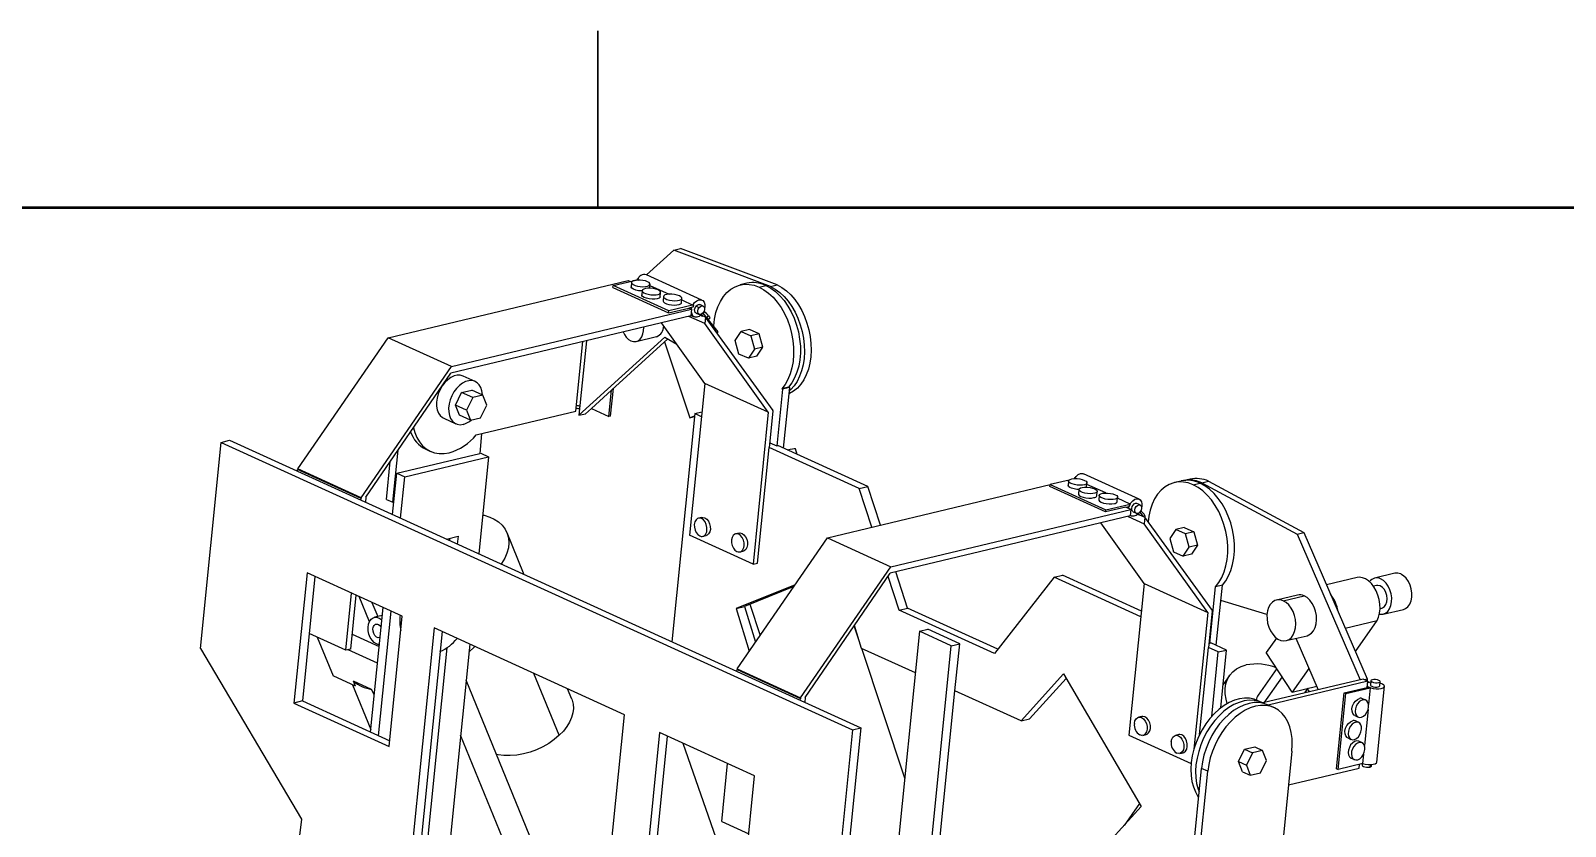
# Model space of a CAD drawing. Header units: inches. Extents: x 0.1 to 8.4, y 0.1 to 10.9.
# Drawn here: x 3.047 to 6.302, y 9.188 to 10.875 of the extents above; entities that cross this region are included whole.
import ezdxf

# ---------------------------------------------------------------- set-up
doc = ezdxf.new("R2010")
doc.units = ezdxf.units.IN
doc.header["$MEASUREMENT"] = 0

msp = doc.modelspace()

# ---------------------------------------------------------------- linework, layer by layer
at = {"color": 7, "linetype": 'Continuous', "lineweight": 25}
for p, q in [((4.25, 10.875), (4.25, 10.5)), ((4.25, 10.5), (4.25, 10.875)), ((4.4106, 10.4094), (4.3533, 10.3573)), ((4.4106, 10.4094), (4.4248, 10.4128)), ((4.616, 10.3328), (4.4106, 10.4094)), ((4.6302, 10.3362), (4.4248, 10.4128)), ((4.4705, 10.3039), (4.3528, 10.3575)), ((3.8048, 10.224), (4.314, 10.3454)), ((4.2819, 10.3302), (4.2823, 10.3346)), ((4.2819, 10.3302), (4.3996, 10.2766)), ((4.2823, 10.3346), (4.3339, 10.3469)), ((4.4001, 10.281), (4.2823, 10.3346)), ((4.314, 10.3454), (4.3187, 10.3433)), ((4.3213, 10.3412), (4.3204, 10.332)), ((4.3325, 10.3466), (4.3333, 10.3479)), ((4.3339, 10.3469), (4.3354, 10.3462)), ((4.3437, 10.3238), (4.3428, 10.3146)), ((4.3596, 10.3288), (4.3605, 10.3373)), ((4.3602, 10.3349), (4.4012, 10.3163)), ((4.382, 10.3106), (4.3829, 10.3198)), ((4.566, 10.3394), (4.5518, 10.336)), ((4.5919, 10.3313), (4.6061, 10.3347)), ((4.616, 10.3328), (4.6302, 10.3362)), ((4.3889, 10.3113), (4.388, 10.3021)), ((4.4535, 10.2937), (4.4001, 10.281)), ((4.4272, 10.2982), (4.4281, 10.3074)), ((4.4278, 10.3042), (4.4516, 10.2933)), ((4.453, 10.2891), (4.443, 10.2867)), ((4.4516, 10.2933), (4.4534, 10.2938)), ((4.453, 10.2891), (4.4535, 10.2937)), ((4.4534, 10.2938), (4.4535, 10.2937)), ((4.4579, 10.2907), (4.4646, 10.2877)), ((4.473, 10.2912), (4.4663, 10.2943)), ((4.4472, 10.2704), (3.938, 10.1489)), ((3.9394, 10.1627), (4.4486, 10.2842)), ((4.4768, 10.1271), (4.3847, 10.2555)), ((4.3996, 10.2766), (4.4427, 10.2868)), ((4.3996, 10.2766), (4.4001, 10.281)), ((4.4427, 10.2868), (4.4486, 10.2842)), ((4.4765, 10.2539), (4.4427, 10.2693)), ((4.4486, 10.2842), (4.4472, 10.2704)), ((4.4473, 10.2712), (4.4542, 10.268)), ((4.4581, 10.2763), (4.4648, 10.2733)), ((4.468, 10.2718), (4.4718, 10.27)), ((4.4694, 10.2732), (4.4718, 10.27)), ((4.4719, 10.2704), (4.4718, 10.27)), ((4.4779, 10.2677), (4.4719, 10.2704)), ((4.4728, 10.2763), (4.5043, 10.2363)), ((4.4779, 10.2677), (4.4765, 10.2539)), ((4.6216, 10.0696), (4.4779, 10.2677)), ((4.4844, 10.2616), (4.4869, 10.2648)), ((3.613, 9.9458), (3.8048, 10.2239)), ((3.9394, 10.1627), (3.8048, 10.224)), ((4.392, 10.2254), (4.2096, 10.0594)), ((4.3313, 10.216), (4.374, 10.2262)), ((4.392, 10.2254), (4.4174, 10.21)), ((4.6114, 10.0658), (4.4765, 10.2539)), ((4.5043, 10.2363), (4.5025, 10.2338)), ((4.5414, 10.2179), (4.5539, 10.2372)), ((4.5717, 10.2415), (4.5539, 10.2372)), ((4.5539, 10.2372), (4.5741, 10.2281)), ((4.5919, 10.2323), (4.5717, 10.2415)), ((4.5919, 10.2323), (4.5741, 10.2281)), ((4.5741, 10.2281), (4.5818, 10.1996)), ((4.5996, 10.2038), (4.5919, 10.2323)), ((4.2028, 10.068), (4.2177, 10.2156)), ((4.2255, 10.2175), (4.2096, 10.0594)), ((4.3983, 10.2216), (4.2791, 10.1131)), ((4.3915, 10.2153), (4.4451, 10.0542)), ((4.5491, 10.1894), (4.5414, 10.2179)), ((4.5693, 10.1803), (4.5491, 10.1894)), ((4.5818, 10.1996), (4.5693, 10.1803)), ((4.5996, 10.2038), (4.5818, 10.1996)), ((4.5871, 10.1845), (4.5996, 10.2038)), ((3.7476, 9.8845), (3.9394, 10.1627)), ((4.5871, 10.1845), (4.5693, 10.1803)), ((3.7576, 9.8856), (3.938, 10.1489)), ((3.9894, 10.1311), (3.9639, 10.1427)), ((4.4768, 10.1271), (4.4444, 9.8051)), ((4.6114, 10.0658), (4.4768, 10.1271)), ((3.9477, 10.0812), (3.9608, 10.1076)), ((3.9608, 10.1076), (3.9821, 10.1127)), ((3.9843, 10.0969), (3.9608, 10.1076)), ((3.9843, 10.0969), (3.9712, 10.0705)), ((4.0057, 10.102), (3.9821, 10.1127)), ((4.0057, 10.102), (3.9843, 10.0969)), ((4.014, 10.0806), (4.0057, 10.102)), ((4.279, 10.113), (4.236, 10.0739)), ((4.2733, 10.0569), (4.279, 10.113)), ((4.2769, 10.0577), (4.2828, 10.1164)), ((4.2791, 10.1131), (4.279, 10.113)), ((4.6417, 10.1151), (4.6296, 9.9946)), ((4.6542, 10.1193), (4.64, 10.1159)), ((4.64, 10.1159), (4.6417, 10.1151)), ((4.656, 10.1185), (4.6417, 10.1151)), ((4.656, 10.1185), (4.643, 9.9899)), ((4.6542, 10.1193), (4.656, 10.1185)), ((3.9712, 10.0705), (3.9477, 10.0812)), ((3.956, 10.0598), (3.9477, 10.0812)), ((3.9795, 10.0491), (3.956, 10.0598)), ((3.9712, 10.0705), (3.9795, 10.0491)), ((3.9918, 10.0177), (4.2028, 10.068)), ((4.0009, 10.0542), (4.014, 10.0806)), ((4.2096, 10.0594), (4.2238, 10.0628)), ((4.236, 10.0739), (4.2238, 10.0628)), ((4.236, 10.0739), (4.2733, 10.0569)), ((4.4554, 10.0629), (4.4067, 9.5793)), ((4.4554, 10.0629), (4.4707, 10.0666)), ((4.4697, 10.0565), (4.4554, 10.0629)), ((4.6114, 10.0658), (4.5789, 9.7439)), ((4.6138, 9.9915), (4.6215, 10.0682)), ((4.6216, 10.0696), (4.6203, 10.0679)), ((4.6215, 10.0682), (4.6203, 10.0679)), ((4.6215, 10.0682), (4.6208, 10.0685)), ((3.9231, 10.0531), (3.9487, 10.0415)), ((3.9795, 10.0491), (4.0009, 10.0542)), ((4.2769, 10.0577), (4.2733, 10.0569)), ((4.4451, 10.0542), (4.4549, 10.058)), ((4.4451, 10.0542), (4.4548, 10.0569)), ((3.4067, 9.5652), (3.4507, 10.0021)), ((3.4507, 10.0021), (3.4685, 10.0064)), ((3.4507, 10.0021), (4.79, 9.3925)), ((3.4685, 10.0064), (4.8078, 9.3967)), ((4.0033, 10.0204), (3.9991, 9.9787)), ((4.6148, 10.0013), (4.6296, 9.9946)), ((4.6296, 9.9946), (4.6316, 9.9951)), ((4.8222, 9.9083), (4.6316, 9.9951)), ((3.8149, 9.8751), (3.826, 9.9854)), ((3.8232, 9.9367), (3.9991, 9.9787)), ((3.84, 9.9291), (4.018, 9.9715)), ((3.8847, 9.9875), (3.8948, 9.9829)), ((4.018, 9.9715), (3.9973, 9.7657)), ((3.9991, 9.9787), (4.0012, 9.9792)), ((4.0012, 9.9792), (4.018, 9.9715)), ((4.5882, 9.7461), (4.6129, 9.9912)), ((4.6129, 9.9912), (4.6138, 9.9915)), ((4.8044, 9.9041), (4.6129, 9.9912)), ((4.6728, 9.9763), (4.6687, 9.9886)), ((3.6125, 9.9408), (3.6129, 9.9444)), ((3.6129, 9.9444), (3.6141, 9.9447)), ((3.7475, 9.8831), (3.6129, 9.9444)), ((3.7476, 9.8845), (3.613, 9.9458)), ((3.613, 9.9458), (3.6141, 9.9447)), ((3.7487, 9.8834), (3.6141, 9.9447)), ((3.8014, 9.8812), (3.8095, 9.9613)), ((3.817, 9.8756), (3.8232, 9.9367)), ((3.8232, 9.9367), (3.84, 9.9291)), ((3.8311, 9.8413), (3.84, 9.9291)), ((5.3978, 9.8818), (5.28, 9.9354)), ((4.7368, 9.7997), (5.2093, 9.9124)), ((4.8044, 9.9041), (4.8222, 9.9083)), ((4.8313, 9.8222), (4.8044, 9.9041)), ((4.8491, 9.8265), (4.8222, 9.9083)), ((5.2089, 9.9082), (5.2093, 9.9126)), ((5.3267, 9.8546), (5.2089, 9.9082)), ((5.2495, 9.9222), (5.2093, 9.9126)), ((5.2093, 9.9126), (5.3271, 9.859)), ((5.2482, 9.9201), (5.2473, 9.9109)), ((5.27, 9.9021), (5.2691, 9.8929)), ((5.2865, 9.9071), (5.2874, 9.9162)), ((5.3274, 9.8947), (5.2871, 9.913)), ((5.3083, 9.8889), (5.3092, 9.8981)), ((5.4869, 9.9201), (5.4727, 9.9167)), ((5.5064, 9.9238), (5.497, 9.9216)), ((5.5128, 9.9121), (5.527, 9.9154)), ((5.531, 9.9163), (5.5453, 9.9197)), ((5.531, 9.9163), (5.7331, 9.8073)), ((5.5453, 9.9197), (5.7474, 9.8107)), ((3.7471, 9.8796), (3.7475, 9.8831)), ((3.7475, 9.8831), (3.7487, 9.8834)), ((3.7476, 9.8845), (3.7487, 9.8834)), ((3.7576, 9.8856), (3.7566, 9.8753)), ((3.8014, 9.8812), (3.8149, 9.8751)), ((3.8143, 9.849), (3.817, 9.8756)), ((3.817, 9.8756), (3.8149, 9.8751)), ((5.3133, 9.8896), (5.3123, 9.8804)), ((5.3698, 9.8648), (5.3267, 9.8546)), ((5.3271, 9.859), (5.3787, 9.8713)), ((5.3515, 9.8765), (5.3524, 9.8857)), ((5.3787, 9.8713), (5.3522, 9.8834)), ((5.3807, 9.8599), (5.3698, 9.8648)), ((5.37, 9.8647), (5.3765, 9.8663)), ((5.4002, 9.8696), (5.3934, 9.8726)), ((4.0203, 9.8436), (4.0296, 9.8394)), ((4.4704, 9.8428), (4.4633, 9.8411)), ((5.3793, 9.8461), (4.87, 9.7246)), ((4.8714, 9.7384), (5.3807, 9.8599)), ((5.3267, 9.8546), (5.3271, 9.859)), ((5.3748, 9.845), (5.4086, 9.8296)), ((5.3807, 9.8599), (5.3793, 9.8461)), ((5.3794, 9.8469), (5.3815, 9.8459)), ((5.3853, 9.8547), (5.392, 9.8516)), ((5.3991, 9.8479), (5.3952, 9.8497)), ((5.3991, 9.8479), (5.3966, 9.8511)), ((5.3991, 9.8483), (5.3991, 9.8479)), ((5.3991, 9.8483), (5.4099, 9.8434)), ((5.4077, 9.8444), (5.3998, 9.8545)), ((5.4099, 9.8434), (5.4086, 9.8296)), ((5.5537, 9.6453), (5.4099, 9.8434)), ((5.4101, 9.8433), (5.4106, 9.844)), ((3.9285, 9.797), (3.9532, 9.8029)), ((3.9532, 9.8029), (3.9516, 9.7865)), ((4.0924, 9.7244), (4.0572, 9.8103)), ((4.5789, 9.7439), (4.4444, 9.8051)), ((4.4724, 9.8028), (4.4795, 9.8045)), ((4.5492, 9.8098), (4.542, 9.8081)), ((4.5451, 9.5215), (4.7368, 9.7996)), ((4.7368, 9.7997), (4.8714, 9.7384)), ((5.4088, 9.7028), (5.3168, 9.8312)), ((5.5434, 9.6415), (5.4086, 9.8296)), ((5.4315, 9.8142), (5.4269, 9.8201)), ((5.4315, 9.8142), (5.4314, 9.8139)), ((5.4759, 9.8175), (5.4634, 9.7982)), ((5.4937, 9.8218), (5.4759, 9.8175)), ((5.4961, 9.8084), (5.4759, 9.8175)), ((5.4937, 9.8218), (5.5139, 9.8126)), ((5.5139, 9.8126), (5.4961, 9.8084)), ((5.5038, 9.7799), (5.4961, 9.8084)), ((5.5139, 9.8126), (5.5216, 9.7841)), ((5.7331, 9.8073), (5.7474, 9.8107)), ((5.7331, 9.8073), (5.8669, 9.4987)), ((5.7474, 9.8107), (5.8819, 9.5004)), ((3.9352, 9.7986), (3.9348, 9.7941)), ((4.5512, 9.7698), (4.5583, 9.7715)), ((5.4634, 9.7982), (5.4711, 9.7698)), ((5.4711, 9.7698), (5.4913, 9.7606)), ((5.4913, 9.7606), (5.5038, 9.7799)), ((5.5216, 9.7841), (5.5038, 9.7799)), ((5.5216, 9.7841), (5.5091, 9.7648)), ((4.5789, 9.7439), (4.5882, 9.7461)), ((4.6797, 9.4602), (4.8714, 9.7384)), ((5.5091, 9.7648), (5.4913, 9.7606)), ((3.6329, 9.7253), (3.6051, 9.4493)), ((3.6495, 9.7177), (3.6229, 9.4536)), ((3.8348, 9.6334), (3.6329, 9.7253)), ((4.6897, 9.4613), (4.8701, 9.7246)), ((4.889, 9.6463), (4.8655, 9.7179)), ((4.9068, 9.6505), (4.8816, 9.7274)), ((5.2177, 9.7159), (5.0909, 9.5544)), ((5.2177, 9.7159), (5.2355, 9.7202)), ((5.4017, 9.6322), (5.2177, 9.7159)), ((5.4029, 9.644), (5.2355, 9.7202)), ((5.4088, 9.7028), (5.3764, 9.3808)), ((5.4088, 9.7028), (5.5434, 9.6415)), ((5.8602, 9.7153), (5.7954, 9.6999)), ((5.9402, 9.7244), (5.8975, 9.7143)), ((3.7151, 9.5612), (3.7273, 9.6823)), ((3.7367, 9.678), (3.7252, 9.5636)), ((3.7653, 9.6217), (3.7435, 9.6749)), ((4.6683, 9.7002), (4.543, 9.65)), ((4.6655, 9.6962), (4.5608, 9.6543)), ((5.5482, 9.5764), (5.5602, 9.6959)), ((5.5745, 9.6993), (5.5602, 9.6959)), ((5.5616, 9.5717), (5.5745, 9.6993)), ((5.7336, 9.6783), (5.6894, 9.6677)), ((5.7038, 9.6661), (5.7481, 9.6766)), ((5.9015, 9.6985), (5.8951, 9.697)), ((3.7678, 9.3876), (3.7944, 9.6517)), ((3.7704, 9.6627), (3.7827, 9.6327)), ((3.7847, 9.3799), (3.8113, 9.6441)), ((4.543, 9.65), (4.5608, 9.6543)), ((4.543, 9.65), (4.5711, 9.5591)), ((4.5608, 9.6543), (4.5843, 9.5783)), ((4.889, 9.6463), (4.9068, 9.6505)), ((5.0909, 9.5544), (4.889, 9.6463)), ((5.098, 9.5635), (4.9068, 9.6505)), ((5.5434, 9.6415), (5.5143, 9.3517)), ((5.5458, 9.5672), (5.5536, 9.6439)), ((5.5537, 9.6453), (5.5524, 9.6436)), ((5.5536, 9.6439), (5.5524, 9.6436)), ((5.5529, 9.6442), (5.5536, 9.6439)), ((5.6692, 9.6372), (5.5712, 9.667)), ((5.909, 9.6497), (5.9129, 9.6507)), ((5.9158, 9.6377), (5.9585, 9.6479)), ((3.7928, 9.6351), (3.7759, 9.6311)), ((3.807, 9.3574), (3.8348, 9.6334)), ((3.9026, 9.6084), (3.8169, 8.7576)), ((4.3064, 9.4246), (3.9026, 9.6084)), ((4.8057, 9.5766), (4.7936, 9.6129)), ((4.8092, 9.5652), (4.7942, 9.6138)), ((4.9323, 9.6015), (4.9501, 9.6057)), ((5.0174, 9.5751), (4.9501, 9.6057)), ((5.8353, 9.6079), (5.9028, 9.624)), ((5.8567, 9.5585), (5.9028, 9.624)), ((3.7151, 9.5612), (3.6373, 9.5966)), ((3.6547, 9.5887), (3.6883, 9.5068)), ((3.7284, 9.5956), (3.7862, 9.5694)), ((3.7863, 9.5705), (3.7851, 9.5733)), ((3.9192, 9.6008), (3.8347, 8.7619)), ((3.978, 9.5741), (3.8935, 8.7351)), ((4.9323, 9.6015), (4.8443, 8.7277)), ((4.9116, 8.697), (4.9996, 9.5708)), ((4.9996, 9.5708), (4.9323, 9.6015)), ((4.9996, 9.5708), (5.0174, 9.5751)), ((5.0073, 9.475), (5.0174, 9.5751)), ((5.5468, 9.577), (5.5482, 9.5764)), ((5.5482, 9.5764), (5.5502, 9.5769)), ((5.5836, 9.5617), (5.5502, 9.5769)), ((5.6893, 9.587), (5.6676, 9.5562)), ((5.7099, 9.5816), (5.7542, 9.5921)), ((5.7306, 9.5865), (5.7779, 9.4774)), ((3.4067, 9.5652), (3.6209, 9.203)), ((3.7252, 9.5636), (3.7151, 9.5612)), ((3.7826, 9.5337), (3.7198, 9.5623)), ((3.9294, 9.5663), (3.856, 8.8371)), ((3.9891, 9.569), (3.9763, 9.557)), ((4.9234, 9.5132), (4.8092, 9.5652)), ((4.9009, 9.2899), (4.8095, 9.5651)), ((5.5264, 9.3827), (5.545, 9.5669)), ((5.545, 9.5669), (5.5458, 9.5672)), ((5.5658, 9.5575), (5.545, 9.5669)), ((5.5521, 9.4209), (5.5658, 9.5575)), ((5.5658, 9.5575), (5.5836, 9.5617)), ((5.5713, 9.439), (5.5836, 9.5617)), ((5.7228, 9.4725), (5.6676, 9.5562)), ((3.7358, 9.4852), (3.6883, 9.5068)), ((4.5446, 9.5165), (4.545, 9.5201)), ((4.545, 9.5201), (4.5461, 9.5204)), ((4.545, 9.5201), (4.6796, 9.4589)), ((4.5451, 9.5215), (4.6797, 9.4602)), ((4.5451, 9.5215), (4.5461, 9.5204)), ((4.5461, 9.5204), (4.6807, 9.4591)), ((5.1474, 9.4112), (5.2378, 9.5109)), ((5.2378, 9.5109), (5.4024, 9.2302)), ((5.5899, 9.5077), (5.5762, 9.4884)), ((5.6899, 9.5225), (5.6503, 9.4663)), ((5.7582, 9.5228), (5.7228, 9.4725)), ((3.7296, 9.488), (3.7684, 9.3933)), ((3.7699, 9.4782), (3.7315, 9.4957)), ((3.7358, 9.4852), (3.7315, 9.4957)), ((3.7699, 9.4782), (3.7743, 9.4677)), ((4.1803, 8.9855), (3.9703, 9.4976)), ((4.1946, 9.4573), (4.1855, 9.4796)), ((4.9439, 8.8454), (5.0073, 9.475)), ((5.1474, 9.4112), (5.0073, 9.475)), ((5.1652, 9.4155), (5.2433, 9.5015)), ((5.873, 9.5001), (5.6605, 9.4494)), ((5.8831, 9.4955), (5.6717, 9.4451)), ((5.7228, 9.4725), (5.7746, 9.4849)), ((5.7497, 9.4707), (5.7567, 9.4806)), ((5.755, 9.4781), (5.7593, 9.473)), ((5.8332, 9.4706), (5.8817, 9.4822)), ((5.8362, 9.4693), (5.8883, 9.4817)), ((5.8831, 9.4955), (5.873, 9.5001)), ((5.8756, 9.4989), (5.8819, 9.5004)), ((5.8819, 9.5004), (5.8815, 9.4962)), ((5.8817, 9.4822), (5.8831, 9.4955)), ((5.8818, 9.4825), (5.8844, 9.4831)), ((5.8835, 9.4923), (5.8827, 9.492)), ((5.8828, 9.4926), (5.8835, 9.4923)), ((5.883, 9.4949), (5.887, 9.4931)), ((5.8844, 9.4831), (5.8844, 9.4833)), ((5.8883, 9.4817), (5.8847, 9.4461)), ((5.8893, 9.4934), (5.887, 9.4931)), ((5.8897, 9.4967), (5.8887, 9.4875)), ((5.9021, 9.3237), (5.9183, 9.4847)), ((5.9083, 9.4856), (5.9093, 9.4948)), ((3.6229, 9.4536), (3.6051, 9.4493)), ((3.6051, 9.4493), (3.807, 9.3574)), ((3.6229, 9.4536), (3.8082, 9.3692)), ((3.7758, 9.467), (3.7743, 9.4677)), ((4.6792, 9.4553), (4.6796, 9.4589)), ((4.6796, 9.4589), (4.6807, 9.4591)), ((4.6797, 9.4602), (4.6807, 9.4591)), ((4.6897, 9.4613), (4.6886, 9.451)), ((5.6585, 9.4504), (5.6484, 9.455)), ((5.684, 9.4395), (5.6706, 9.4456)), ((5.817, 9.3096), (5.8332, 9.4706)), ((5.8199, 9.3083), (5.8362, 9.4693)), ((5.8332, 9.4706), (5.8362, 9.4693)), ((5.8786, 9.4555), (5.8719, 9.4585)), ((4.2207, 8.5738), (4.3064, 9.4246)), ((5.1474, 9.4112), (5.1652, 9.4155)), ((5.4039, 9.4207), (5.3967, 9.419)), ((5.8556, 9.4227), (5.8623, 9.4196)), ((5.8637, 9.4081), (5.857, 9.4112)), ((5.8836, 9.4356), (5.8759, 9.3593)), ((4.3805, 9.3868), (4.3527, 9.1109)), ((4.3971, 9.3793), (4.3705, 9.1151)), ((4.5824, 9.2949), (4.3805, 9.3868)), ((4.79, 9.3925), (4.7459, 8.9556)), ((4.8078, 9.3967), (4.7638, 8.9598)), ((4.79, 9.3925), (4.8078, 9.3967)), ((5.3764, 9.3808), (5.5083, 9.3208)), ((5.4059, 9.3807), (5.413, 9.3824)), ((5.4821, 9.3823), (5.475, 9.3806)), ((4.4302, 9.3642), (4.5442, 9.0361)), ((5.4841, 9.3423), (5.4912, 9.344)), ((5.6087, 9.325), (5.6218, 9.3515)), ((5.6218, 9.3515), (5.6432, 9.3566)), ((5.6218, 9.3515), (5.6386, 9.3438)), ((5.6386, 9.3438), (5.6256, 9.3174)), ((5.66, 9.3489), (5.6386, 9.3438)), ((5.6432, 9.3566), (5.66, 9.3489)), ((5.6683, 9.3276), (5.66, 9.3489)), ((5.7219, 9.3469), (5.7011, 9.14)), ((5.7219, 9.3469), (5.7219, 9.3469)), ((5.7219, 9.3469), (5.7219, 9.3469)), ((5.8407, 9.3753), (5.8474, 9.3723)), ((5.8708, 9.3651), (5.8641, 9.3682)), ((4.5125, 9.1982), (4.5249, 9.3211)), ((5.5095, 9.1036), (5.5304, 9.3106)), ((5.5439, 9.3045), (5.5304, 9.3106)), ((5.617, 9.3037), (5.6087, 9.325)), ((5.6087, 9.325), (5.6256, 9.3174)), ((5.6256, 9.3174), (5.6338, 9.296)), ((5.6552, 9.3011), (5.6683, 9.3276)), ((5.7148, 9.2758), (5.8645, 9.3115)), ((5.8723, 9.3208), (5.8199, 9.3083)), ((5.8478, 9.3323), (5.8545, 9.3293)), ((5.8645, 9.3115), (5.8653, 9.3191)), ((5.8714, 9.3206), (5.8711, 9.3175)), ((5.8741, 9.341), (5.8721, 9.3209)), ((5.8907, 9.3155), (5.891, 9.3188)), ((4.5546, 9.019), (4.5824, 9.2949)), ((5.523, 9.0975), (5.5439, 9.3045)), ((5.617, 9.3037), (5.6338, 9.296)), ((5.6338, 9.296), (5.6552, 9.3011)), ((5.817, 9.3096), (5.8199, 9.3083)), ((5.4024, 9.2302), (5.1513, 8.9535)), ((5.3987, 9.2365), (5.3659, 9.1899)), ((3.6209, 9.203), (3.5741, 8.8086)), ((4.5125, 9.1982), (4.57, 9.172))]:
    msp.add_line(p, q, dxfattribs=at)
at = {"color": 7, "linetype": 'Continuous', "lineweight": 50}
msp.add_line((0.5, 10.5), (8, 10.5), dxfattribs=at)
at = {"color": 8, "linetype": 'Continuous', "lineweight": 25}
for p, q in [((4.4509, 10.2707), (4.4474, 10.2723)), ((4.481, 10.2658), (4.4846, 10.2706)), ((5.2611, 9.9251), (5.2606, 9.9253)), ((4.572, 9.6588), (4.5941, 9.5925)), ((4.1679, 9.3808), (4.1141, 9.5121)), ((5.7013, 9.5051), (5.6625, 9.4499)), ((4.1529, 8.9074), (3.9586, 9.3813)), ((5.8881, 9.3187), (5.8876, 9.3134))]:
    msp.add_line(p, q, dxfattribs=at)
at = {"color": 7, "linetype": 'Continuous', "lineweight": 25, "flags": 128}
for points in [[(4.3437, 10.323), (4.3425, 10.3231), (4.3363, 10.3237), (4.3306, 10.3249), (4.3257, 10.3266), (4.3222, 10.3287), (4.3205, 10.3309), (4.3204, 10.332)], [(4.3551, 10.3426), (4.3505, 10.3443), (4.3451, 10.3455), (4.3392, 10.3461), (4.3335, 10.3462), (4.3285, 10.3456), (4.3246, 10.3444), (4.3221, 10.3428), (4.3213, 10.3409), (4.3222, 10.3388), (4.3248, 10.3368), (4.3288, 10.335), (4.3339, 10.3335), (4.3396, 10.3326), (4.3454, 10.3322), (4.3508, 10.3325), (4.3554, 10.3334), (4.3586, 10.3348), (4.3603, 10.3366), (4.3602, 10.3386), (4.3584, 10.3407), (4.3551, 10.3426)], [(4.3333, 10.3479), (4.3359, 10.3504), (4.3362, 10.3506)], [(4.3776, 10.3252), (4.373, 10.3269), (4.3675, 10.3281), (4.3617, 10.3287), (4.356, 10.3287), (4.351, 10.3282), (4.347, 10.327), (4.3445, 10.3254), (4.3437, 10.3235), (4.3446, 10.3214), (4.3472, 10.3194), (4.3512, 10.3175), (4.3563, 10.3161), (4.362, 10.3151), (4.3679, 10.3148), (4.3733, 10.3151), (4.3778, 10.3159), (4.3811, 10.3173), (4.3827, 10.3191), (4.3827, 10.3212), (4.3809, 10.3232), (4.3776, 10.3252)], [(4.4956, 10.2472), (4.4958, 10.2494), (4.4974, 10.2636), (4.5003, 10.2771), (4.5044, 10.2896), (4.5097, 10.301), (4.5161, 10.3111), (4.5235, 10.3197), (4.5318, 10.3267), (4.5408, 10.3321), (4.5504, 10.3356), (4.5605, 10.3373), (4.5709, 10.3371), (4.5814, 10.3351), (4.5919, 10.3313)], [(4.5919, 10.3313), (4.6022, 10.3257), (4.6121, 10.3184), (4.6216, 10.3096), (4.6304, 10.2993), (4.6385, 10.2878), (4.6457, 10.2752), (4.6519, 10.2617), (4.657, 10.2475), (4.6609, 10.2328), (4.6636, 10.2178), (4.665, 10.2029), (4.6651, 10.1881), (4.664, 10.1738), (4.6615, 10.1601), (4.6578, 10.1473), (4.653, 10.1356), (4.647, 10.125), (4.64, 10.1159)], [(4.6061, 10.3347), (4.6164, 10.3291), (4.6264, 10.3218), (4.6359, 10.313), (4.6447, 10.3027), (4.6528, 10.2912), (4.6599, 10.2786), (4.6661, 10.2651), (4.6712, 10.2508), (4.6751, 10.2362), (4.6778, 10.2212), (4.6793, 10.2063), (4.6794, 10.1915), (4.6782, 10.1772), (4.6758, 10.1635), (4.6721, 10.1507), (4.6672, 10.139), (4.6612, 10.1284), (4.6542, 10.1193)], [(4.616, 10.3328), (4.6259, 10.3272), (4.6355, 10.3201), (4.6447, 10.3115), (4.6532, 10.3015), (4.661, 10.2904), (4.6681, 10.2782), (4.6741, 10.2652), (4.6792, 10.2515), (4.6832, 10.2373), (4.686, 10.2229), (4.6876, 10.2084), (4.688, 10.194), (4.6873, 10.18), (4.6853, 10.1666), (4.6821, 10.1539), (4.6778, 10.1421), (4.6724, 10.1314), (4.666, 10.1219), (4.6588, 10.1139), (4.6552, 10.1106)], [(4.6302, 10.3362), (4.6401, 10.3306), (4.6498, 10.3235), (4.6589, 10.3149), (4.6675, 10.3049), (4.6753, 10.2938), (4.6823, 10.2816), (4.6884, 10.2686), (4.6934, 10.2549), (4.6974, 10.2407), (4.7002, 10.2263), (4.7019, 10.2118), (4.7023, 10.1974), (4.7015, 10.1834), (4.6995, 10.17), (4.6963, 10.1573), (4.692, 10.1455), (4.6867, 10.1348), (4.6803, 10.1253), (4.673, 10.1173), (4.665, 10.1107), (4.6562, 10.1057), (4.6546, 10.105)], [(4.382, 10.3106), (4.3817, 10.3096), (4.3796, 10.3078), (4.3759, 10.3065), (4.3708, 10.3057), (4.3649, 10.3056), (4.3588, 10.3063), (4.353, 10.3075), (4.3481, 10.3092), (4.3447, 10.3113), (4.343, 10.3135), (4.3428, 10.3146)], [(4.388, 10.3021), (4.388, 10.3018), (4.3889, 10.2997), (4.3915, 10.2977), (4.3955, 10.2959), (4.4006, 10.2944), (4.4063, 10.2935), (4.4121, 10.2931), (4.4175, 10.2934), (4.4221, 10.2943), (4.4253, 10.2957), (4.427, 10.2975), (4.4272, 10.2982)], [(4.4227, 10.3127), (4.4181, 10.3144), (4.4127, 10.3156), (4.4068, 10.3162), (4.4012, 10.3163), (4.3961, 10.3157), (4.3922, 10.3146), (4.3897, 10.3129), (4.3889, 10.311), (4.3898, 10.3089), (4.3924, 10.3069), (4.3964, 10.3051), (4.4015, 10.3036), (4.4072, 10.3027), (4.413, 10.3023), (4.4184, 10.3026), (4.423, 10.3035), (4.4262, 10.3049), (4.4279, 10.3067), (4.4278, 10.3087), (4.4261, 10.3108), (4.4227, 10.3127)], [(4.4484, 10.2843), (4.4487, 10.2858), (4.4494, 10.2883)], [(4.4516, 10.2933), (4.4551, 10.2984), (4.4595, 10.3022), (4.4641, 10.3043), (4.4685, 10.3045), (4.4724, 10.3028), (4.4751, 10.2993), (4.4766, 10.2944), (4.4766, 10.2887), (4.4761, 10.2859)], [(4.4581, 10.2763), (4.4564, 10.2777), (4.4552, 10.2804), (4.4551, 10.2838), (4.456, 10.2874), (4.4579, 10.2907)], [(4.4579, 10.2907), (4.4604, 10.2932), (4.4632, 10.2945), (4.4659, 10.2944), (4.4663, 10.2943)], [(4.4646, 10.2877), (4.4672, 10.2902), (4.47, 10.2915), (4.4726, 10.2914), (4.4747, 10.2899), (4.4759, 10.2872), (4.476, 10.2838), (4.4751, 10.2801), (4.4732, 10.2768), (4.4707, 10.2743), (4.4679, 10.273), (4.4652, 10.2731), (4.4631, 10.2746), (4.4619, 10.2773), (4.4618, 10.2807), (4.4627, 10.2844), (4.4646, 10.2877)], [(4.4694, 10.2732), (4.467, 10.2709), (4.4645, 10.2692), (4.4619, 10.268), (4.4594, 10.2673), (4.4569, 10.2673), (4.4546, 10.2679), (4.4526, 10.269), (4.4509, 10.2707)], [(4.4846, 10.2706), (4.4866, 10.2675), (4.4871, 10.2654), (4.4869, 10.2648)], [(4.3035, 10.2361), (4.3061, 10.231), (4.3101, 10.2251), (4.3149, 10.2205), (4.32, 10.2173), (4.3254, 10.2157), (4.3306, 10.2158), (4.3354, 10.2176), (4.3397, 10.221), (4.3431, 10.2258), (4.3455, 10.2319), (4.3468, 10.2387), (4.347, 10.2462), (4.347, 10.2465)], [(3.9639, 10.1427), (3.958, 10.1444), (3.9515, 10.1445), (3.9447, 10.1429), (3.9379, 10.1397), (3.9313, 10.1349), (3.9251, 10.1288), (3.9196, 10.1216), (3.915, 10.1136), (3.9113, 10.1049), (3.9089, 10.0961), (3.9077, 10.0872), (3.9078, 10.0788), (3.9092, 10.0711), (3.9118, 10.0643), (3.9156, 10.0588), (3.9203, 10.0546), (3.9231, 10.0531)], [(4.0049, 10.1023), (4.0049, 10.1032), (4.0039, 10.1111), (4.0016, 10.1181), (3.9982, 10.1239), (3.9937, 10.1285), (3.9884, 10.1315), (3.9824, 10.1329), (3.9759, 10.1327), (3.9692, 10.1308), (3.9625, 10.1274), (3.956, 10.1225), (3.9499, 10.1163), (3.9446, 10.109), (3.9401, 10.101), (3.9366, 10.0924), (3.9343, 10.0836), (3.9332, 10.0749), (3.9334, 10.0666), (3.9349, 10.059), (3.9375, 10.0524), (3.9413, 10.0469), (3.9461, 10.0429), (3.9516, 10.0404), (3.9578, 10.0395), (3.9644, 10.0403), (3.9644, 10.0403)], [(3.8587, 10.0331), (3.8613, 10.0233), (3.8657, 10.0126), (3.8712, 10.0031), (3.8778, 9.995), (3.8854, 9.9884), (3.8939, 9.9833), (3.9032, 9.9799), (3.9131, 9.9781), (3.9235, 9.9781), (3.9342, 9.9799)], [(4.6514, 9.9861), (4.6574, 9.9875), (4.6626, 9.9885), (4.6663, 9.989), (4.6683, 9.9889), (4.6687, 9.9886)], [(5.261, 9.9248), (5.2646, 9.9299), (5.2689, 9.9337), (5.2736, 9.9358), (5.278, 9.936), (5.28, 9.9354)], [(5.27, 9.902), (5.2656, 9.9023), (5.2599, 9.9032), (5.2548, 9.9047), (5.2508, 9.9065), (5.2482, 9.9086), (5.2473, 9.9106), (5.2473, 9.9109)], [(5.2821, 9.9215), (5.2854, 9.9196), (5.2872, 9.9175), (5.2872, 9.9155), (5.2855, 9.9137), (5.2823, 9.9123), (5.2778, 9.9114), (5.2723, 9.9111), (5.2665, 9.9115), (5.2608, 9.9124), (5.2557, 9.9139), (5.2517, 9.9157), (5.2491, 9.9178), (5.2482, 9.9198), (5.249, 9.9218), (5.2515, 9.9234), (5.2555, 9.9245), (5.2605, 9.9251), (5.2662, 9.9251), (5.272, 9.9244), (5.2775, 9.9232), (5.2821, 9.9215)], [(5.2605, 9.9251), (5.2606, 9.9253), (5.2626, 9.9274)], [(5.3039, 9.9035), (5.3072, 9.9016), (5.309, 9.8995), (5.309, 9.8974), (5.3074, 9.8957), (5.3041, 9.8943), (5.2996, 9.8934), (5.2942, 9.8931), (5.2883, 9.8935), (5.2826, 9.8944), (5.2776, 9.8958), (5.2735, 9.8977), (5.271, 9.8997), (5.27, 9.9018), (5.2709, 9.9037), (5.2733, 9.9053), (5.2773, 9.9065), (5.2823, 9.9071), (5.288, 9.907), (5.2938, 9.9064), (5.2993, 9.9052), (5.3039, 9.9035)], [(5.5128, 9.9121), (5.5023, 9.9159), (5.4918, 9.9179), (5.4815, 9.9181), (5.4715, 9.9164), (5.4619, 9.913), (5.4529, 9.9077), (5.4447, 9.9008), (5.4373, 9.8922), (5.4309, 9.8823), (5.4255, 9.871), (5.4214, 9.8586), (5.4184, 9.8452), (5.4169, 9.8338)], [(5.5602, 9.6959), (5.5673, 9.705), (5.5734, 9.7155), (5.5784, 9.7272), (5.5822, 9.74), (5.5847, 9.7537), (5.586, 9.7681), (5.5859, 9.7829), (5.5846, 9.7979), (5.5819, 9.8129), (5.578, 9.8277), (5.573, 9.842), (5.5668, 9.8556), (5.5596, 9.8683), (5.5515, 9.8799), (5.5426, 9.8902), (5.5331, 9.8991), (5.5231, 9.9064), (5.5128, 9.9121)], [(5.5745, 9.6993), (5.5816, 9.7084), (5.5877, 9.7189), (5.5926, 9.7306), (5.5964, 9.7434), (5.599, 9.7571), (5.6002, 9.7715), (5.6002, 9.7863), (5.5988, 9.8013), (5.5962, 9.8163), (5.5923, 9.8311), (5.5872, 9.8454), (5.581, 9.859), (5.5738, 9.8717), (5.5657, 9.8833), (5.5569, 9.8936), (5.5474, 9.9025), (5.5374, 9.9098), (5.527, 9.9154)], [(5.2691, 9.8929), (5.2693, 9.8918), (5.271, 9.8896), (5.2745, 9.8875), (5.2793, 9.8858), (5.2851, 9.8846), (5.2912, 9.884), (5.2971, 9.884), (5.3022, 9.8848)], [(5.3123, 9.8804), (5.3125, 9.8793), (5.3142, 9.8771), (5.3177, 9.8751), (5.3225, 9.8733), (5.3283, 9.8721), (5.3344, 9.8715), (5.3403, 9.8716), (5.3454, 9.8723)], [(5.3471, 9.891), (5.3504, 9.8891), (5.3522, 9.887), (5.3523, 9.885), (5.3506, 9.8832), (5.3473, 9.8818), (5.3428, 9.8809), (5.3374, 9.8806), (5.3316, 9.881), (5.3259, 9.8819), (5.3208, 9.8834), (5.3168, 9.8852), (5.3142, 9.8872), (5.3133, 9.8893), (5.3141, 9.8913), (5.3166, 9.8929), (5.3205, 9.894), (5.3255, 9.8946), (5.3312, 9.8946), (5.337, 9.8939), (5.3425, 9.8927), (5.3471, 9.891)], [(5.3756, 9.8622), (5.3758, 9.8633), (5.3777, 9.8689), (5.3806, 9.8741), (5.3844, 9.8784), (5.3887, 9.8813), (5.3931, 9.8825), (5.3971, 9.8821), (5.4005, 9.8799), (5.4028, 9.8762), (5.4039, 9.8714), (5.4037, 9.8659), (5.4033, 9.8637)], [(5.3853, 9.8547), (5.3836, 9.8561), (5.3824, 9.8587), (5.3823, 9.8621), (5.3832, 9.8658), (5.3851, 9.8691)], [(5.3851, 9.8691), (5.3876, 9.8716), (5.3904, 9.8729), (5.3931, 9.8728), (5.3934, 9.8726)], [(5.4004, 9.8552), (5.3978, 9.8527), (5.395, 9.8514), (5.3924, 9.8515), (5.3903, 9.853), (5.3891, 9.8556), (5.389, 9.8591), (5.3899, 9.8627), (5.3918, 9.866)], [(5.3918, 9.866), (5.3943, 9.8685), (5.3971, 9.8698), (5.3998, 9.8697), (5.4019, 9.8682), (5.4031, 9.8656), (5.4032, 9.8621), (5.4023, 9.8585), (5.4004, 9.8552)], [(4.0056, 9.848), (4.0084, 9.8474), (4.0203, 9.8436)], [(4.0296, 9.8394), (4.039, 9.8334), (4.0469, 9.8263), (4.0532, 9.8181), (4.0577, 9.8091), (4.0604, 9.7994), (4.0611, 9.7891), (4.06, 9.7783), (4.057, 9.7673), (4.0522, 9.7563), (4.0457, 9.7453), (4.0448, 9.7441)], [(4.4813, 9.8158), (4.4812, 9.8218), (4.4798, 9.8278), (4.4772, 9.8332), (4.4738, 9.8376), (4.4697, 9.8404), (4.4654, 9.8413), (4.4614, 9.8404), (4.458, 9.8377), (4.4556, 9.8335), (4.4544, 9.8281), (4.4545, 9.8221), (4.4559, 9.8161), (4.4584, 9.8107), (4.4619, 9.8064), (4.466, 9.8036)], [(4.4704, 9.8428), (4.4726, 9.843), (4.4768, 9.842)], [(4.4768, 9.842), (4.4809, 9.8393), (4.4844, 9.8349), (4.4869, 9.8295), (4.4883, 9.8235), (4.4884, 9.8175), (4.4872, 9.8121), (4.4848, 9.8079), (4.4814, 9.8052), (4.4795, 9.8045)], [(5.3966, 9.8511), (5.3942, 9.8488), (5.3917, 9.8471), (5.3892, 9.8459), (5.3866, 9.8452), (5.3841, 9.8452), (5.3819, 9.8458), (5.3798, 9.8469), (5.3794, 9.8473)], [(5.4084, 9.8498), (5.4051, 9.8534), (5.4014, 9.8568)], [(5.4106, 9.844), (5.4109, 9.8445), (5.4104, 9.8467), (5.4084, 9.8498)], [(4.466, 9.8036), (4.4686, 9.8027), (4.4713, 9.8026), (4.4738, 9.8033), (4.476, 9.8046), (4.478, 9.8066), (4.4796, 9.8093), (4.4807, 9.8124), (4.4813, 9.8158)], [(4.5601, 9.7828), (4.56, 9.7888), (4.5586, 9.7948), (4.556, 9.8002), (4.5525, 9.8045), (4.5485, 9.8073), (4.5442, 9.8083), (4.5402, 9.8074), (4.5368, 9.8047), (4.5344, 9.8005), (4.5332, 9.7951), (4.5332, 9.7891), (4.5346, 9.7831), (4.5372, 9.7777), (4.5407, 9.7733), (4.5448, 9.7706)], [(4.5492, 9.8098), (4.5513, 9.81), (4.5556, 9.809)], [(4.5556, 9.809), (4.5597, 9.8062), (4.5631, 9.8019), (4.5657, 9.7965), (4.5671, 9.7905), (4.5672, 9.7845), (4.566, 9.7791), (4.5635, 9.7749), (4.5601, 9.7722), (4.5583, 9.7715)], [(4.5448, 9.7706), (4.5474, 9.7697), (4.55, 9.7696), (4.5525, 9.7702), (4.5548, 9.7716), (4.5568, 9.7736), (4.5583, 9.7762), (4.5595, 9.7793), (4.5601, 9.7828)], [(4.0934, 9.7219), (4.0929, 9.7232), (4.0924, 9.7244)], [(5.9028, 9.624), (5.906, 9.6314), (5.9081, 9.6399), (5.909, 9.6492), (5.9087, 9.6588), (5.9072, 9.6686), (5.9045, 9.6782), (5.9008, 9.6873), (5.8961, 9.6955), (5.8907, 9.7026), (5.8847, 9.7083), (5.8782, 9.7126), (5.8716, 9.7151), (5.865, 9.7159), (5.8602, 9.7153)], [(5.9077, 9.6376), (5.909, 9.6374), (5.915, 9.6375), (5.9205, 9.6396), (5.9254, 9.6434), (5.9293, 9.649), (5.9321, 9.6558), (5.9336, 9.6637), (5.9337, 9.6722), (5.9325, 9.6809), (5.93, 9.6893), (5.9263, 9.6971), (5.9217, 9.7038), (5.9162, 9.7091), (5.9103, 9.7128)], [(5.9585, 9.6479), (5.9633, 9.6497), (5.9681, 9.6536), (5.972, 9.6591), (5.9748, 9.666), (5.9763, 9.6739), (5.9764, 9.6824), (5.9752, 9.6911), (5.9727, 9.6995), (5.9691, 9.7073), (5.9644, 9.714), (5.959, 9.7193), (5.9531, 9.7229)], [(5.7542, 9.5921), (5.7583, 9.5936), (5.7636, 9.5973), (5.768, 9.6026), (5.7714, 9.6093), (5.7736, 9.6172), (5.7744, 9.6258), (5.774, 9.6349), (5.7722, 9.644), (5.7692, 9.6527), (5.7651, 9.6606), (5.76, 9.6674), (5.7543, 9.6728), (5.7481, 9.6766)], [(5.9095, 9.6976), (5.9047, 9.6988), (5.9015, 9.6985)], [(5.9129, 9.6507), (5.9144, 9.6511), (5.9184, 9.6538), (5.9216, 9.6581), (5.9235, 9.6638), (5.9242, 9.6703), (5.9235, 9.6772), (5.9215, 9.6839), (5.9183, 9.6898), (5.9142, 9.6945), (5.9095, 9.6976)], [(5.7038, 9.6661), (5.6976, 9.668), (5.6915, 9.6681), (5.6858, 9.6665), (5.6806, 9.6632), (5.6761, 9.6583), (5.6727, 9.652), (5.6703, 9.6446), (5.6692, 9.6363), (5.6693, 9.6276), (5.6706, 9.6188), (5.6731, 9.6102), (5.6767, 9.6022), (5.6813, 9.5952), (5.6866, 9.5893), (5.6924, 9.5849), (5.6986, 9.5821), (5.7047, 9.581), (5.7107, 9.5818), (5.7162, 9.5843), (5.721, 9.5884), (5.725, 9.5941), (5.7279, 9.6009), (5.7297, 9.6088), (5.7302, 9.6173), (5.7295, 9.6261), (5.7275, 9.6349), (5.7245, 9.6432), (5.7204, 9.6508), (5.7154, 9.6573), (5.7098, 9.6624), (5.7038, 9.6661)], [(3.78, 9.5747), (3.7751, 9.5779), (3.7707, 9.5825), (3.767, 9.5884), (3.7643, 9.5951), (3.7627, 9.6023), (3.7624, 9.6095), (3.7634, 9.6162), (3.7655, 9.6221), (3.7688, 9.6268), (3.7728, 9.6299), (3.7775, 9.6313), (3.7826, 9.631), (3.7876, 9.6288), (3.7918, 9.6256)], [(3.7727, 9.6069), (3.7731, 9.6095), (3.774, 9.6119), (3.7751, 9.6138), (3.7766, 9.6153), (3.7783, 9.6164), (3.7802, 9.6168), (3.7822, 9.6168), (3.7842, 9.6161)], [(3.7881, 9.5888), (3.7874, 9.5884), (3.7838, 9.5878), (3.7802, 9.5892), (3.7768, 9.5923), (3.7743, 9.5966), (3.7728, 9.6017), (3.7727, 9.6069)], [(3.7842, 9.6161), (3.7876, 9.6136), (3.7903, 9.6101)], [(3.7865, 9.5733), (3.7834, 9.5736), (3.78, 9.5747)], [(5.585, 9.4482), (5.5823, 9.4574), (5.5804, 9.4689), (5.5803, 9.4798), (5.5819, 9.4902), (5.5852, 9.4997), (5.5902, 9.5083), (5.5968, 9.5157), (5.6048, 9.5218), (5.6142, 9.5267), (5.6247, 9.53)], [(5.882, 9.4846), (5.8823, 9.4844), (5.8844, 9.4833)], [(5.8844, 9.4833), (5.8892, 9.4816), (5.8948, 9.4803), (5.9008, 9.4797), (5.9065, 9.4797), (5.9116, 9.4804), (5.9154, 9.4816), (5.9177, 9.4833), (5.9182, 9.4854), (5.9169, 9.4875), (5.9139, 9.4896), (5.9095, 9.4913), (5.9089, 9.4915)], [(5.8887, 9.4875), (5.8887, 9.4875), (5.8894, 9.4861), (5.8914, 9.4848), (5.8945, 9.4838), (5.8983, 9.4832), (5.902, 9.4831), (5.9053, 9.4835)], [(5.8927, 9.4988), (5.8905, 9.4979), (5.8897, 9.4967), (5.8903, 9.4953), (5.8923, 9.494), (5.8955, 9.493), (5.8992, 9.4924), (5.903, 9.4923), (5.9062, 9.4927)], [(5.9062, 9.4927), (5.9084, 9.4936), (5.9093, 9.4948), (5.9086, 9.4961), (5.9066, 9.4974), (5.9035, 9.4985), (5.8997, 9.4991), (5.896, 9.4992), (5.8927, 9.4988)], [(5.9053, 9.4835), (5.9075, 9.4844), (5.9083, 9.4856)], [(4.1946, 9.4573), (4.1953, 9.4556), (4.1975, 9.447), (4.1981, 9.4378), (4.197, 9.4283), (4.1942, 9.4186), (4.1898, 9.4089), (4.1839, 9.3992), (4.1766, 9.3898), (4.1679, 9.3808)], [(5.6484, 9.455), (5.6417, 9.4575), (5.6319, 9.4595), (5.6216, 9.4598), (5.6109, 9.4584), (5.6001, 9.4553), (5.5892, 9.4505), (5.5784, 9.4441), (5.5679, 9.4363), (5.5578, 9.427), (5.5483, 9.4165), (5.5395, 9.4049), (5.5316, 9.3924), (5.5247, 9.3792), (5.5189, 9.3655), (5.5142, 9.3514), (5.5107, 9.3372), (5.5085, 9.323), (5.5077, 9.3092), (5.5081, 9.2959), (5.5099, 9.2832), (5.513, 9.2715), (5.5173, 9.2608), (5.5228, 9.2513), (5.5242, 9.2493)], [(5.6617, 9.4488), (5.661, 9.4492), (5.6518, 9.4529), (5.642, 9.4549), (5.6317, 9.4552), (5.621, 9.4538), (5.6102, 9.4507), (5.5992, 9.4459), (5.5885, 9.4395), (5.578, 9.4317), (5.5679, 9.4224), (5.5584, 9.4119), (5.5496, 9.4003), (5.5417, 9.3879), (5.5348, 9.3746), (5.5289, 9.3609), (5.5243, 9.3468), (5.5208, 9.3326), (5.5186, 9.3184), (5.5177, 9.3046), (5.5182, 9.2913), (5.52, 9.2786), (5.5231, 9.2669), (5.5254, 9.2607)], [(5.6706, 9.4456), (5.6623, 9.4486), (5.6523, 9.4503), (5.6419, 9.4503), (5.6312, 9.4486), (5.6203, 9.4451), (5.6093, 9.44), (5.5985, 9.4334), (5.5881, 9.4252), (5.5781, 9.4157), (5.5687, 9.4049), (5.5601, 9.3931), (5.5523, 9.3804), (5.5456, 9.367), (5.54, 9.3531), (5.5355, 9.339), (5.5323, 9.3247), (5.5304, 9.3106)], [(5.7219, 9.3469), (5.7228, 9.3608), (5.7224, 9.3742), (5.7206, 9.3869), (5.7176, 9.3987), (5.7133, 9.4095), (5.7078, 9.419), (5.7012, 9.4272), (5.6936, 9.4339), (5.685, 9.439), (5.6757, 9.4424), (5.6658, 9.4442), (5.6554, 9.4442), (5.6446, 9.4425), (5.6337, 9.439), (5.6228, 9.4339), (5.612, 9.4272), (5.6015, 9.4191), (5.5915, 9.4095), (5.5821, 9.3988), (5.5735, 9.387), (5.5658, 9.3743), (5.559, 9.3609), (5.5534, 9.347), (5.549, 9.3328), (5.5458, 9.3186), (5.5439, 9.3045)], [(5.8556, 9.4227), (5.8539, 9.4237), (5.8511, 9.4271), (5.8496, 9.4317), (5.8495, 9.4372), (5.8508, 9.4431), (5.8533, 9.4487), (5.8569, 9.4535), (5.8611, 9.4571), (5.8656, 9.459)], [(5.8847, 9.4409), (5.8846, 9.4462), (5.8833, 9.4507), (5.8808, 9.454), (5.8774, 9.4559), (5.8734, 9.4561), (5.8691, 9.4547), (5.865, 9.4518), (5.8613, 9.4476), (5.8584, 9.4425), (5.8567, 9.4369), (5.8561, 9.4314), (5.8568, 9.4265), (5.8588, 9.4225), (5.8618, 9.4199), (5.8655, 9.4189), (5.8697, 9.4195), (5.874, 9.4217), (5.8779, 9.4253), (5.8812, 9.43), (5.8835, 9.4354), (5.8847, 9.4409)], [(5.3879, 9.406), (5.3891, 9.4114), (5.3915, 9.4156), (5.3949, 9.4184), (5.3989, 9.4193), (5.4032, 9.4183), (5.4072, 9.4155), (5.4107, 9.4111), (5.4133, 9.4057), (5.4147, 9.3997), (5.4148, 9.3937), (5.4135, 9.3884), (5.4111, 9.3841), (5.4077, 9.3814), (5.4037, 9.3805), (5.3995, 9.3815)], [(5.4103, 9.42), (5.406, 9.421), (5.4039, 9.4207)], [(5.413, 9.3824), (5.4148, 9.3831), (5.4182, 9.3858), (5.4207, 9.3901), (5.4219, 9.3954), (5.4218, 9.4014), (5.4204, 9.4074), (5.4178, 9.4128), (5.4144, 9.4172), (5.4103, 9.42)], [(5.8407, 9.3753), (5.839, 9.3764), (5.8362, 9.3797), (5.8347, 9.3843), (5.8346, 9.3899), (5.8359, 9.3957), (5.8384, 9.4013), (5.842, 9.4061), (5.8462, 9.4097), (5.8507, 9.4117)], [(5.8698, 9.3936), (5.8697, 9.3989), (5.8684, 9.4034), (5.8659, 9.4067), (5.8625, 9.4086), (5.8585, 9.4088), (5.8542, 9.4074), (5.8501, 9.4044), (5.8464, 9.4002), (5.8435, 9.3951), (5.8418, 9.3896), (5.8412, 9.3841), (5.8419, 9.3792), (5.8439, 9.3752), (5.8468, 9.3726), (5.8506, 9.3715), (5.8548, 9.3721), (5.8591, 9.3743), (5.863, 9.3779), (5.8663, 9.3826), (5.8686, 9.388), (5.8698, 9.3936)], [(4.1679, 9.3808), (4.1574, 9.3719), (4.1457, 9.3637), (4.1331, 9.3564), (4.1197, 9.3502), (4.1059, 9.3451), (4.0918, 9.3413), (4.0777, 9.3388), (4.0639, 9.3377), (4.0506, 9.3379), (4.038, 9.3395), (4.0349, 9.3401)], [(5.4661, 9.3675), (5.4673, 9.3729), (5.4697, 9.3772), (5.4731, 9.3799), (5.4771, 9.3808), (5.4814, 9.3798), (5.4855, 9.377), (5.4889, 9.3727), (5.4915, 9.3673), (5.4929, 9.3613), (5.493, 9.3553), (5.4918, 9.3499), (5.4893, 9.3456), (5.4859, 9.3429), (5.4819, 9.342), (5.4777, 9.343)], [(5.4885, 9.3815), (5.4843, 9.3825), (5.4821, 9.3823)], [(5.4912, 9.344), (5.4931, 9.3446), (5.4965, 9.3473), (5.4989, 9.3516), (5.5001, 9.357), (5.5, 9.363), (5.4986, 9.369), (5.4961, 9.3744), (5.4926, 9.3787), (5.4885, 9.3815)], [(5.8641, 9.3682), (5.8628, 9.3686), (5.8588, 9.3689), (5.8545, 9.3674), (5.8504, 9.3645), (5.8467, 9.3603), (5.8439, 9.3552), (5.8421, 9.3496), (5.8416, 9.3442), (5.8423, 9.3392), (5.8442, 9.3353), (5.8472, 9.3326), (5.8478, 9.3323)], [(5.8769, 9.3506), (5.8768, 9.3559), (5.8755, 9.3604), (5.873, 9.3637), (5.8696, 9.3656), (5.8656, 9.3658), (5.8613, 9.3644), (5.8571, 9.3614), (5.8535, 9.3572), (5.8506, 9.3521), (5.8488, 9.3466), (5.8483, 9.3411), (5.849, 9.3362), (5.8509, 9.3322), (5.8539, 9.3296), (5.8577, 9.3285), (5.8619, 9.3291), (5.8661, 9.3313), (5.8701, 9.3349), (5.8734, 9.3396), (5.8757, 9.345), (5.8769, 9.3506)], [(5.8711, 9.3175), (5.8711, 9.3174), (5.8717, 9.3161), (5.8738, 9.3148), (5.8769, 9.3137), (5.8806, 9.3131), (5.8844, 9.313), (5.8876, 9.3134)], [(5.8721, 9.3209), (5.8776, 9.3195), (5.8836, 9.3188), (5.8896, 9.3187), (5.8948, 9.3193), (5.8989, 9.3205), (5.9014, 9.3222), (5.9021, 9.3237)], [(5.8876, 9.3134), (5.8898, 9.3143), (5.8907, 9.3155)]]:
    msp.add_lwpolyline(points, dxfattribs=at)
at = {"color": 7, "linetype": 'Continuous', "lineweight": 25}
for centre, radius, start, end in [((4.3492, 10.3416), 0.0163, 77.3384, 161.0092), ((4.5793, 10.2792), 0.0616, 64.179, 102.4572), ((4.4631, 10.2795), 0.0151, 182.4291, 215.5154), ((4.438, 10.2315), 0.0608, 40.0267, 52.6501), ((4.3654, 10.2487), 0.0242, 290.9395, 359.9799), ((4.2124, 10.0982), 0.0247, 249.0413, 266.77), ((4.2163, 10.1344), 0.055, 257.2373, 265.1406), ((3.9533, 10.0813), 0.0425, 285.147, 311.7629), ((3.9126, 10.0443), 0.0633, 198.5227, 243.8891), ((3.9026, 10.0908), 0.1153, 285.9112, 320.6528), ((5.5002, 9.86), 0.0616, 64.1847, 102.4515), ((5.5051, 9.8594), 0.0625, 65.4716, 95.1531), ((5.5197, 9.8641), 0.0612, 65.284, 102.529), ((5.3019, 9.8917), 0.00693, 271.8473, 336.4338), ((5.3452, 9.8792), 0.00693, 271.8482, 336.4361), ((5.4048, 9.857), 0.0297, 151.2267, 161.7701), ((5.902, 9.6954), 0.0192, 64.2475, 143.7284), ((5.9445, 9.7056), 0.0193, 63.7898, 102.8469), ((5.7384, 9.657), 0.0218, 63.8815, 102.7544), ((5.7427, 9.6316), 0.0781, 8.6833, 38.1802), ((3.9297, 9.6238), 0.1001, 173.3168, 192.0227), ((3.8771, 9.6456), 0.0949, 293.4879, 321.3204), ((5.6464, 9.4181), 0.114, 68.0532, 100.9352), ((3.7807, 9.5528), 0.0754, 229.2526, 261.7952), ((5.8974, 9.512), 0.0316, 245.8506, 253.2359), ((5.6659, 9.4555), 0.019, 145.3274, 179.6808), ((5.8681, 9.4498), 0.00953, 66.2639, 105.0209), ((5.8532, 9.4025), 0.00953, 66.2639, 105.0209), ((5.4125, 9.4027), 0.0249, 172.286, 238.3694), ((5.4907, 9.3642), 0.0249, 172.2846, 238.3708)]:
    msp.add_arc(centre, radius, start, end, dxfattribs=at)

doc.saveas('drawing.dxf')
